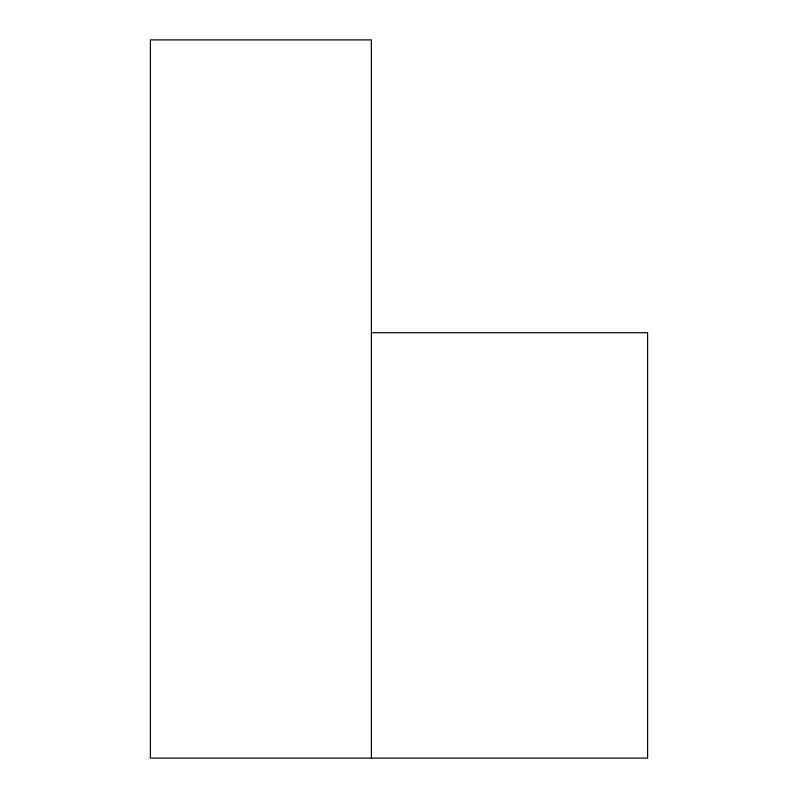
<?xml version="1.0" encoding="UTF-8"?>
<svg xmlns="http://www.w3.org/2000/svg" width="798" height="798" viewBox="0 0 798 798"><rect width="100%" height="100%" fill="white"/><g stroke="black" fill="none" stroke-linecap="round" stroke-linejoin="round"><path stroke-width="1.2" d="M371.379 332.706L647.607 332.706L647.607 758.1L150.393 758.1L150.393 39.9L371.379 39.9L371.379 758.1"/></g></svg>
